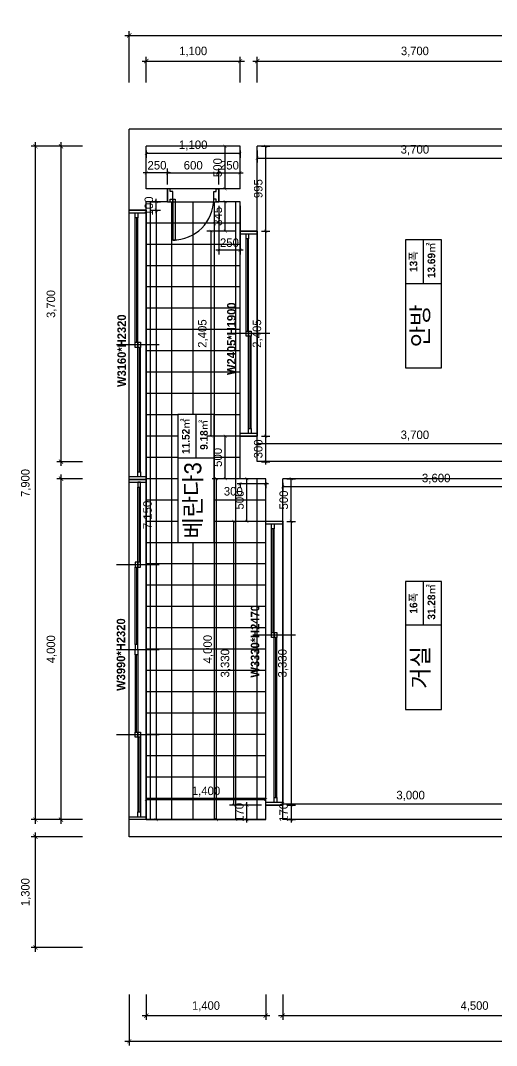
# Model space of a CAD drawing. Header units: inches. Extents: x 261411 to 598054, y 5888 to 34411.
# Drawn here: x 285341 to 290924, y 22385 to 34411 of the extents above; entities that cross this region are included whole.
import ezdxf
from ezdxf.enums import TextEntityAlignment as Align

# ---------------------------------------------------------------- set-up
doc = ezdxf.new("R2010")
doc.units = ezdxf.units.IN
doc.header["$LTSCALE"] = 50
doc.header["$MEASUREMENT"] = 0
for name, color, linetype in [('02-WAL', 2, 'Continuous'), ('03-TEXT', 3, 'Continuous'), ('04-WIN TEXT', 4, 'Continuous'), ('07-DIM', 5, 'Continuous'), ('07-DIM WAL', 5, 'Continuous'), ('08-HAT', 8, 'Continuous'), ('253', 253, 'Continuous'), ('도면층2', 2, 'Continuous'), ('도면층4', 4, 'Continuous'), ('도면층5', 5, 'Continuous')]:
    doc.layers.add(name, color=color, linetype=linetype)
doc.styles.add('HY 울릉도 L', font='')
doc.styles.add('넥슨고딕', font='NEXONLv1GothicBold.ttf')
doc.styles.add('마감재', font='stylu.ttf')
doc.styles.add('코레일둥고', font='Korail_Round_Gothic_Medium.ttf')
doc.styles.get('HY 울릉도 L').set_extended_font_data('HY울릉도L')
doc.dimstyles.new('50', dxfattribs={"dimscale": 50, "dimtxt": 2, "dimasz": 1, "dimexe": 1, "dimexo": 1, "dimgap": 1, "dimtad": 1, "dimdec": 0, "dimrnd": 0.05, "dimdsep": 46, "dimlunit": 6, "dimtxsty": 'HY 울릉도 L', "dimblk": 'ARCHTICK', "dimcen": 2.5, "dimdle": 1, "dimclrd": 133, "dimclre": 133, "dimclrt": 30, "dimadec": 0, "dimazin": 0, "dimtfac": 1, "dimtdec": 0, "dimtix": 1, "dimtmove": 2, "dimatfit": 3, "dimldrblk": 'ARCHTICK', "dimfxl": 1, "dimlwd": -1, "dimlwe": -1, "dimarcsym": 0})
doc.dimstyles.new('벽치수 Copy of DIM-50', dxfattribs={"dimscale": 50, "dimtxt": 2, "dimasz": 0.7, "dimexe": 1, "dimexo": 1, "dimgap": 0.7, "dimtad": 1, "dimdec": 0, "dimzin": 1, "dimdsep": 46, "dimlunit": 6, "dimtxsty": '마감재', "dimblk": 'ARCHTICK', "dimcen": -0.09, "dimclrd": 256, "dimclre": 256, "dimclrt": 3, "dimadec": 0, "dimazin": 0, "dimtfac": 1, "dimtdec": 0, "dimtix": 1, "dimtmove": 2, "dimatfit": 0, "dimldrblk": 'ARCHTICK', "dimfxl": 1, "dimtolj": 1, "dimtzin": 0, "dimarcsym": 0})

# ---------------------------------------------------------------- blocks, each defined once
blk = doc.blocks.new('_ArchTick')
at = {"color": 0, "linetype": 'ByBlock', "const_width": 0.15}
blk.add_lwpolyline([(-0.5, -0.5), (0.5, 0.5)], dxfattribs=at)
blk = doc.blocks.new('*D54')
at = {"layer": '07-DIM', "color": 133}
for p, q in [((288417, 22985), (288417, 22685)), ((292917, 22985), (292917, 22685)), ((292967, 22735), (288367, 22735))]:
    blk.add_line(p, q, dxfattribs=at)
at = {"layer": 'Defpoints', "color": 0}
for p in [(288417, 23035), (292917, 23035), (288417, 22735)]:
    blk.add_point(p, dxfattribs=at)
at = {"layer": '07-DIM', "color": 133, "xscale": 50, "yscale": 50, "zscale": 50, "rotation": 180}
blk.add_blockref('_ArchTick', (288417, 22735), dxfattribs=at)
at = {"layer": '07-DIM', "color": 133, "xscale": 50, "yscale": 50, "zscale": 50}
blk.add_blockref('_ArchTick', (292917, 22735), dxfattribs=at)
at = {"layer": '07-DIM', "color": 30, "insert": (290667, 22845), "char_height": 100, "attachment_point": 5, "style": 'HY 울릉도 L'}
blk.add_mtext('4,500', dxfattribs=at)
blk = doc.blocks.new('*D55')
at = {"layer": '07-DIM', "color": 133}
for p, q in [((286817, 22985), (286817, 22685)), ((288217, 22985), (288217, 22685)), ((288267, 22735), (286767, 22735))]:
    blk.add_line(p, q, dxfattribs=at)
at = {"layer": 'Defpoints', "color": 0}
for p in [(286817, 23035), (288217, 23035), (286817, 22735)]:
    blk.add_point(p, dxfattribs=at)
at = {"layer": '07-DIM', "color": 133, "xscale": 50, "yscale": 50, "zscale": 50, "rotation": 180}
blk.add_blockref('_ArchTick', (286817, 22735), dxfattribs=at)
at = {"layer": '07-DIM', "color": 133, "xscale": 50, "yscale": 50, "zscale": 50}
blk.add_blockref('_ArchTick', (288217, 22735), dxfattribs=at)
at = {"layer": '07-DIM', "color": 30, "insert": (287517, 22845), "char_height": 100, "attachment_point": 5, "style": 'HY 울릉도 L'}
blk.add_mtext('1,400', dxfattribs=at)
blk = doc.blocks.new('*D56')
at = {"layer": '07-DIM', "color": 133}
for p, q in [((286067, 24835), (285467, 24835)), ((285517, 23485), (285517, 24885)), ((286067, 23535), (285467, 23535))]:
    blk.add_line(p, q, dxfattribs=at)
at = {"layer": 'Defpoints', "color": 0}
for p in [(285517, 24835), (286117, 24835), (286117, 23535)]:
    blk.add_point(p, dxfattribs=at)
at = {"layer": '07-DIM', "color": 133, "xscale": 50, "yscale": 50, "zscale": 50}
for p, rotation in [((285517, 24835), 90), ((285517, 23535), 270)]:
    blk.add_blockref('_ArchTick', p, dxfattribs=dict(at, rotation=rotation))
at = {"layer": '07-DIM', "color": 30, "insert": (285407, 24185), "char_height": 100, "attachment_point": 5, "rotation": 90, "style": 'HY 울릉도 L'}
blk.add_mtext('1,300', dxfattribs=at)
blk = doc.blocks.new('*D57')
at = {"layer": '07-DIM', "color": 133}
for p, q in [((286067, 29035), (285767, 29035)), ((285817, 24985), (285817, 29085)), ((286067, 25035), (285767, 25035))]:
    blk.add_line(p, q, dxfattribs=at)
at = {"layer": 'Defpoints', "color": 0}
for p in [(285817, 29035), (286117, 29035), (286117, 25035)]:
    blk.add_point(p, dxfattribs=at)
at = {"layer": '07-DIM', "color": 133, "xscale": 50, "yscale": 50, "zscale": 50}
for p, rotation in [((285817, 29035), 90), ((285817, 25035), 270)]:
    blk.add_blockref('_ArchTick', p, dxfattribs=dict(at, rotation=rotation))
at = {"layer": '07-DIM', "color": 30, "insert": (285707, 27035), "char_height": 100, "attachment_point": 5, "rotation": 90, "style": 'HY 울릉도 L'}
blk.add_mtext('4,000', dxfattribs=at)
blk = doc.blocks.new('*D58')
at = {"layer": '07-DIM', "color": 133}
for p, q in [((285817, 29185), (285817, 32985)), ((286067, 32935), (285767, 32935)), ((286067, 29235), (285767, 29235))]:
    blk.add_line(p, q, dxfattribs=at)
at = {"layer": 'Defpoints', "color": 0}
for p in [(285817, 32935), (286117, 32935), (286117, 29235)]:
    blk.add_point(p, dxfattribs=at)
at = {"layer": '07-DIM', "color": 133, "xscale": 50, "yscale": 50, "zscale": 50}
for p, rotation in [((285817, 32935), 90), ((285817, 29235), 270)]:
    blk.add_blockref('_ArchTick', p, dxfattribs=dict(at, rotation=rotation))
at = {"layer": '07-DIM', "color": 30, "insert": (285707, 31085), "char_height": 100, "attachment_point": 5, "rotation": 90, "style": 'HY 울릉도 L'}
blk.add_mtext('3,700', dxfattribs=at)
blk = doc.blocks.new('*D59')
at = {"layer": '07-DIM', "color": 133}
for p, q in [((286767, 33935), (287967, 33935)), ((286817, 33685), (286817, 33985)), ((287917, 33685), (287917, 33985))]:
    blk.add_line(p, q, dxfattribs=at)
at = {"layer": 'Defpoints', "color": 0}
for p in [(287917, 33935), (286817, 33635), (287917, 33635)]:
    blk.add_point(p, dxfattribs=at)
at = {"layer": '07-DIM', "color": 133, "xscale": 50, "yscale": 50, "zscale": 50, "rotation": 180}
blk.add_blockref('_ArchTick', (286817, 33935), dxfattribs=at)
at = {"layer": '07-DIM', "color": 133, "xscale": 50, "yscale": 50, "zscale": 50}
blk.add_blockref('_ArchTick', (287917, 33935), dxfattribs=at)
at = {"layer": '07-DIM', "color": 30, "insert": (287367, 34045), "char_height": 100, "attachment_point": 5, "style": 'HY 울릉도 L'}
blk.add_mtext('1,100', dxfattribs=at)
blk = doc.blocks.new('*D60')
at = {"layer": '07-DIM', "color": 133}
for p, q in [((288067, 33935), (291867, 33935)), ((288117, 33685), (288117, 33985)), ((291817, 33685), (291817, 33985))]:
    blk.add_line(p, q, dxfattribs=at)
at = {"layer": 'Defpoints', "color": 0}
for p in [(291817, 33935), (288117, 33635), (291817, 33635)]:
    blk.add_point(p, dxfattribs=at)
at = {"layer": '07-DIM', "color": 133, "xscale": 50, "yscale": 50, "zscale": 50, "rotation": 180}
blk.add_blockref('_ArchTick', (288117, 33935), dxfattribs=at)
at = {"layer": '07-DIM', "color": 133, "xscale": 50, "yscale": 50, "zscale": 50}
blk.add_blockref('_ArchTick', (291817, 33935), dxfattribs=at)
at = {"layer": '07-DIM', "color": 30, "insert": (289967, 34045), "char_height": 100, "attachment_point": 5, "style": 'HY 울릉도 L'}
blk.add_mtext('3,700', dxfattribs=at)
blk = doc.blocks.new('*D65')
at = {"layer": '07-DIM', "color": 133}
for p, q in [((285517, 24985), (285517, 32985)), ((286067, 32935), (285467, 32935)), ((286067, 25035), (285467, 25035))]:
    blk.add_line(p, q, dxfattribs=at)
at = {"layer": 'Defpoints', "color": 0}
for p in [(285517, 32935), (286117, 32935), (286117, 25035)]:
    blk.add_point(p, dxfattribs=at)
at = {"layer": '07-DIM', "color": 133, "xscale": 50, "yscale": 50, "zscale": 50}
for p, rotation in [((285517, 32935), 90), ((285517, 25035), 270)]:
    blk.add_blockref('_ArchTick', p, dxfattribs=dict(at, rotation=rotation))
at = {"layer": '07-DIM', "color": 30, "insert": (285407, 28985), "char_height": 100, "attachment_point": 5, "rotation": 90, "style": 'HY 울릉도 L'}
blk.add_mtext('7,900', dxfattribs=at)
blk = doc.blocks.new('*D66')
at = {"layer": '07-DIM', "color": 133}
for p, q in [((286617, 33685), (286617, 34285)), ((297917, 33685), (297917, 34285)), ((286567, 34235), (297967, 34235))]:
    blk.add_line(p, q, dxfattribs=at)
at = {"layer": 'Defpoints', "color": 0}
for p in [(297917, 34235), (286617, 33635), (297917, 33635)]:
    blk.add_point(p, dxfattribs=at)
at = {"layer": '07-DIM', "color": 133, "xscale": 50, "yscale": 50, "zscale": 50, "rotation": 180}
blk.add_blockref('_ArchTick', (286617, 34235), dxfattribs=at)
at = {"layer": '07-DIM', "color": 133, "xscale": 50, "yscale": 50, "zscale": 50}
blk.add_blockref('_ArchTick', (297917, 34235), dxfattribs=at)
at = {"layer": '07-DIM', "color": 30, "insert": (292267, 34345), "char_height": 100, "attachment_point": 5, "style": 'HY 울릉도 L'}
blk.add_mtext('11,300', dxfattribs=at)
blk = doc.blocks.new('*D67')
at = {"layer": '07-DIM', "color": 133}
for p, q in [((286617, 22985), (286617, 22385)), ((286567, 22435), (298367, 22435)), ((298317, 22485), (298317, 22485))]:
    blk.add_line(p, q, dxfattribs=at)
at = {"layer": 'Defpoints', "color": 0}
for p in [(286617, 23035), (298317, 22435), (298317, 22435)]:
    blk.add_point(p, dxfattribs=at)
at = {"layer": '07-DIM', "color": 133, "xscale": 50, "yscale": 50, "zscale": 50, "rotation": 180}
blk.add_blockref('_ArchTick', (286617, 22435), dxfattribs=at)
at = {"layer": '07-DIM', "color": 133, "xscale": 50, "yscale": 50, "zscale": 50}
blk.add_blockref('_ArchTick', (298317, 22435), dxfattribs=at)
at = {"layer": '07-DIM', "color": 30, "insert": (292467, 22545), "char_height": 100, "attachment_point": 5, "style": 'HY 울릉도 L'}
blk.add_mtext('11,700', dxfattribs=at)
blk = doc.blocks.new('*D104')
at = {"layer": '07-DIM WAL', "lineweight": -2}
for p, q in [((288417, 28985), (288417, 28890)), ((292017, 28985), (292017, 28890)), ((292017, 28940), (288417, 28940))]:
    blk.add_line(p, q, dxfattribs=at)
at = {"layer": 'Defpoints', "color": 0}
for p in [(288417, 29035), (292017, 29035), (288417, 28940)]:
    blk.add_point(p, dxfattribs=at)
at = {"layer": '07-DIM WAL', "lineweight": -2, "xscale": 35, "yscale": 35, "zscale": 35, "rotation": 180}
blk.add_blockref('_ArchTick', (288417, 28940), dxfattribs=at)
at = {"layer": '07-DIM WAL', "lineweight": -2, "xscale": 35, "yscale": 35, "zscale": 35}
blk.add_blockref('_ArchTick', (292017, 28940), dxfattribs=at)
at = {"layer": '07-DIM WAL', "color": 3, "insert": (290217, 29034), "char_height": 100, "attachment_point": 5, "style": '마감재'}
blk.add_mtext('\\A1;3,600', dxfattribs=at)
blk = doc.blocks.new('*D105')
at = {"layer": '07-DIM WAL', "lineweight": -2}
for p, q in [((288467, 29035), (288566, 29035)), ((288516, 28535), (288516, 29035)), ((288467, 28535), (288566, 28535))]:
    blk.add_line(p, q, dxfattribs=at)
at = {"layer": 'Defpoints', "color": 0}
for p in [(288417, 29035), (288516, 29035), (288417, 28535)]:
    blk.add_point(p, dxfattribs=at)
at = {"layer": '07-DIM WAL', "lineweight": -2, "xscale": 35, "yscale": 35, "zscale": 35}
for p, rotation in [((288516, 29035), 90), ((288516, 28535), 270)]:
    blk.add_blockref('_ArchTick', p, dxfattribs=dict(at, rotation=rotation))
at = {"layer": '07-DIM WAL', "color": 3, "insert": (288429, 28785), "char_height": 100, "attachment_point": 5, "rotation": 90, "style": '마감재'}
blk.add_mtext('\\A1;500', dxfattribs=at)
blk = doc.blocks.new('*D106')
at = {"layer": '07-DIM WAL', "lineweight": -2}
for p, q in [((288467, 28535), (288566, 28535)), ((288516, 28535), (288516, 25205)), ((288467, 25205), (288566, 25205))]:
    blk.add_line(p, q, dxfattribs=at)
at = {"layer": 'Defpoints', "color": 0}
for p in [(288417, 28535), (288417, 25205), (288516, 25205)]:
    blk.add_point(p, dxfattribs=at)
at = {"layer": '07-DIM WAL', "lineweight": -2, "xscale": 35, "yscale": 35, "zscale": 35}
for p, rotation in [((288516, 28535), 90), ((288516, 25205), 270)]:
    blk.add_blockref('_ArchTick', p, dxfattribs=dict(at, rotation=rotation))
at = {"layer": '07-DIM WAL', "color": 3, "insert": (288422, 26870), "char_height": 100, "attachment_point": 5, "rotation": 90, "style": '마감재'}
blk.add_mtext('\\A1;3,330', dxfattribs=at)
blk = doc.blocks.new('*D107')
at = {"layer": '07-DIM WAL', "lineweight": -2}
for p, q in [((288467, 25205), (288566, 25205)), ((288516, 25240), (288516, 25000)), ((288467, 25035), (288566, 25035))]:
    blk.add_line(p, q, dxfattribs=at)
at = {"layer": 'Defpoints', "color": 0}
for p in [(288417, 25205), (288417, 25035), (288516, 25035)]:
    blk.add_point(p, dxfattribs=at)
at = {"layer": '07-DIM WAL', "lineweight": -2, "xscale": 35, "yscale": 35, "zscale": 35}
for p, rotation in [((288516, 25205), 270), ((288516, 25035), 90)]:
    blk.add_blockref('_ArchTick', p, dxfattribs=dict(at, rotation=rotation))
at = {"layer": '07-DIM WAL', "color": 3, "insert": (288427, 25120), "char_height": 100, "attachment_point": 5, "rotation": 90, "style": '마감재'}
blk.add_mtext('\\A1;170', dxfattribs=at)
blk = doc.blocks.new('*D48')
at = {"layer": '07-DIM WAL', "lineweight": -2}
for p, q in [((288417, 25085), (288417, 25270)), ((291417, 25085), (291417, 25270)), ((288417, 25220), (291417, 25220))]:
    blk.add_line(p, q, dxfattribs=at)
at = {"layer": 'Defpoints', "color": 0}
for p in [(291417, 25220), (288417, 25035), (291417, 25035)]:
    blk.add_point(p, dxfattribs=at)
at = {"layer": '07-DIM WAL', "lineweight": -2, "xscale": 35, "yscale": 35, "zscale": 35, "rotation": 180}
blk.add_blockref('_ArchTick', (288417, 25220), dxfattribs=at)
at = {"layer": '07-DIM WAL', "lineweight": -2, "xscale": 35, "yscale": 35, "zscale": 35}
blk.add_blockref('_ArchTick', (291417, 25220), dxfattribs=at)
at = {"layer": '07-DIM WAL', "color": 3, "insert": (289917, 25314), "char_height": 100, "attachment_point": 5, "style": '마감재'}
blk.add_mtext('\\A1;3,000', dxfattribs=at)
blk = doc.blocks.new('*D108')
at = {"layer": '07-DIM WAL', "lineweight": -2}
for p, q in [((288167, 25205), (287947, 25205)), ((287997, 25000), (287997, 25240)), ((288167, 25035), (287947, 25035))]:
    blk.add_line(p, q, dxfattribs=at)
at = {"layer": 'Defpoints', "color": 0}
for p in [(287997, 25205), (288217, 25205), (288217, 25035)]:
    blk.add_point(p, dxfattribs=at)
at = {"layer": '07-DIM WAL', "lineweight": -2, "xscale": 35, "yscale": 35, "zscale": 35}
for p, rotation in [((287997, 25205), 270), ((287997, 25035), 90)]:
    blk.add_blockref('_ArchTick', p, dxfattribs=dict(at, rotation=rotation))
at = {"layer": '07-DIM WAL', "color": 3, "insert": (287908, 25120), "char_height": 100, "attachment_point": 5, "rotation": 90, "style": '마감재'}
blk.add_mtext('\\A1;170', dxfattribs=at)
blk = doc.blocks.new('*D118')
at = {"layer": '07-DIM WAL', "lineweight": -2}
for p, q in [((288167, 28535), (287793, 28535)), ((287843, 25205), (287843, 28535)), ((288167, 25205), (287793, 25205))]:
    blk.add_line(p, q, dxfattribs=at)
at = {"layer": 'Defpoints', "color": 0}
for p in [(287843, 28535), (288217, 28535), (288217, 25205)]:
    blk.add_point(p, dxfattribs=at)
at = {"layer": '07-DIM WAL', "lineweight": -2, "xscale": 35, "yscale": 35, "zscale": 35}
for p, rotation in [((287843, 28535), 90), ((287843, 25205), 270)]:
    blk.add_blockref('_ArchTick', p, dxfattribs=dict(at, rotation=rotation))
at = {"layer": '07-DIM WAL', "color": 3, "insert": (287749, 26870), "char_height": 100, "attachment_point": 5, "rotation": 90, "style": '마감재'}
blk.add_mtext('\\A1;3,330', dxfattribs=at)
blk = doc.blocks.new('*D119')
at = {"layer": '07-DIM WAL', "lineweight": -2}
for p, q in [((288167, 29035), (287947, 29035)), ((287997, 28535), (287997, 29035)), ((288167, 28535), (287947, 28535))]:
    blk.add_line(p, q, dxfattribs=at)
at = {"layer": 'Defpoints', "color": 0}
for p in [(287997, 29035), (288217, 29035), (288217, 28535)]:
    blk.add_point(p, dxfattribs=at)
at = {"layer": '07-DIM WAL', "lineweight": -2, "xscale": 35, "yscale": 35, "zscale": 35}
for p, rotation in [((287997, 29035), 90), ((287997, 28535), 270)]:
    blk.add_blockref('_ArchTick', p, dxfattribs=dict(at, rotation=rotation))
at = {"layer": '07-DIM WAL', "color": 3, "insert": (287910, 28785), "char_height": 100, "attachment_point": 5, "rotation": 90, "style": '마감재'}
blk.add_mtext('\\A1;500', dxfattribs=at)
blk = doc.blocks.new('*D120')
at = {"layer": '07-DIM WAL', "lineweight": -2}
for p, q in [((287917, 28985), (287917, 28925)), ((288217, 28985), (288217, 28925)), ((288252, 28975), (287882, 28975))]:
    blk.add_line(p, q, dxfattribs=at)
at = {"layer": 'Defpoints', "color": 0}
for p in [(287917, 29035), (288217, 29035), (287917, 28975)]:
    blk.add_point(p, dxfattribs=at)
at = {"layer": '07-DIM WAL', "lineweight": -2, "xscale": 35, "yscale": 35, "zscale": 35}
blk.add_blockref('_ArchTick', (287917, 28975), dxfattribs=at)
at = {"layer": '07-DIM WAL', "lineweight": -2, "xscale": 35, "yscale": 35, "zscale": 35, "rotation": 180}
blk.add_blockref('_ArchTick', (288217, 28975), dxfattribs=at)
at = {"layer": '07-DIM WAL', "color": 3, "insert": (287837, 28887), "char_height": 100, "attachment_point": 5, "style": '마감재'}
blk.add_mtext('\\A1;300', dxfattribs=at)
blk = doc.blocks.new('*D121')
at = {"layer": '07-DIM WAL', "lineweight": -2}
for p, q in [((287867, 29535), (287693, 29535)), ((287743, 29035), (287743, 29535)), ((287867, 29035), (287693, 29035))]:
    blk.add_line(p, q, dxfattribs=at)
at = {"layer": 'Defpoints', "color": 0}
for p in [(287743, 29535), (287917, 29535), (287917, 29035)]:
    blk.add_point(p, dxfattribs=at)
at = {"layer": '07-DIM WAL', "lineweight": -2, "xscale": 35, "yscale": 35, "zscale": 35}
for p, rotation in [((287743, 29535), 90), ((287743, 29035), 270)]:
    blk.add_blockref('_ArchTick', p, dxfattribs=dict(at, rotation=rotation))
at = {"layer": '07-DIM WAL', "color": 3, "insert": (287655, 29285), "char_height": 100, "attachment_point": 5, "rotation": 90, "style": '마감재'}
blk.add_mtext('\\A1;500', dxfattribs=at)
blk = doc.blocks.new('*D122')
at = {"layer": '07-DIM WAL', "lineweight": -2}
for p, q in [((287867, 31940), (287527, 31940)), ((287577, 29535), (287577, 31940)), ((287867, 29535), (287527, 29535))]:
    blk.add_line(p, q, dxfattribs=at)
at = {"layer": 'Defpoints', "color": 0}
for p in [(287577, 31940), (287917, 31940), (287917, 29535)]:
    blk.add_point(p, dxfattribs=at)
at = {"layer": '07-DIM WAL', "lineweight": -2, "xscale": 35, "yscale": 35, "zscale": 35}
for p, rotation in [((287577, 31940), 90), ((287577, 29535), 270)]:
    blk.add_blockref('_ArchTick', p, dxfattribs=dict(at, rotation=rotation))
at = {"layer": '07-DIM WAL', "color": 3, "insert": (287482, 30738), "char_height": 100, "attachment_point": 5, "rotation": 90, "style": '마감재'}
blk.add_mtext('\\A1;2,405', dxfattribs=at)
blk = doc.blocks.new('*D123')
at = {"layer": '07-DIM WAL', "lineweight": -2}
for p, q in [((287867, 32285), (287693, 32285)), ((287743, 31940), (287743, 32285)), ((287867, 31940), (287693, 31940))]:
    blk.add_line(p, q, dxfattribs=at)
at = {"layer": 'Defpoints', "color": 0}
for p in [(287743, 32285), (287917, 32285), (287917, 31940)]:
    blk.add_point(p, dxfattribs=at)
at = {"layer": '07-DIM WAL', "lineweight": -2, "xscale": 35, "yscale": 35, "zscale": 35}
for p, rotation in [((287743, 32285), 90), ((287743, 31940), 270)]:
    blk.add_blockref('_ArchTick', p, dxfattribs=dict(at, rotation=rotation))
at = {"layer": '07-DIM WAL', "color": 3, "insert": (287656, 32113), "char_height": 100, "attachment_point": 5, "rotation": 90, "style": '마감재'}
blk.add_mtext('\\A1;345', dxfattribs=at)
blk = doc.blocks.new('*D124')
at = {"layer": '07-DIM WAL', "lineweight": -2}
for p, q in [((287667, 32235), (287667, 31666)), ((287917, 32235), (287917, 31666)), ((287952, 31716), (287632, 31716))]:
    blk.add_line(p, q, dxfattribs=at)
at = {"layer": 'Defpoints', "color": 0}
for p in [(287667, 32285), (287917, 32285), (287667, 31716)]:
    blk.add_point(p, dxfattribs=at)
at = {"layer": '07-DIM WAL', "lineweight": -2, "xscale": 35, "yscale": 35, "zscale": 35}
blk.add_blockref('_ArchTick', (287667, 31716), dxfattribs=at)
at = {"layer": '07-DIM WAL', "lineweight": -2, "xscale": 35, "yscale": 35, "zscale": 35, "rotation": 180}
blk.add_blockref('_ArchTick', (287917, 31716), dxfattribs=at)
at = {"layer": '07-DIM WAL', "color": 3, "insert": (287792, 31804), "char_height": 100, "attachment_point": 5, "style": '마감재'}
blk.add_mtext('\\A1;250', dxfattribs=at)
blk = doc.blocks.new('*D125')
at = {"layer": '07-DIM WAL', "lineweight": -2}
for p, q in [((287632, 32624), (287952, 32624)), ((287667, 32485), (287667, 32674)), ((287917, 32485), (287917, 32674))]:
    blk.add_line(p, q, dxfattribs=at)
at = {"layer": 'Defpoints', "color": 0}
for p in [(287917, 32624), (287667, 32435), (287917, 32435)]:
    blk.add_point(p, dxfattribs=at)
at = {"layer": '07-DIM WAL', "lineweight": -2, "xscale": 35, "yscale": 35, "zscale": 35}
blk.add_blockref('_ArchTick', (287667, 32624), dxfattribs=at)
at = {"layer": '07-DIM WAL', "lineweight": -2, "xscale": 35, "yscale": 35, "zscale": 35, "rotation": 180}
blk.add_blockref('_ArchTick', (287917, 32624), dxfattribs=at)
at = {"layer": '07-DIM WAL', "color": 3, "insert": (287792, 32712), "char_height": 100, "attachment_point": 5, "style": '마감재'}
blk.add_mtext('\\A1;250', dxfattribs=at)
blk = doc.blocks.new('*D126')
at = {"layer": '07-DIM WAL', "lineweight": -2}
for p, q in [((287867, 32935), (287690, 32935)), ((287740, 32435), (287740, 32935)), ((287867, 32435), (287690, 32435))]:
    blk.add_line(p, q, dxfattribs=at)
at = {"layer": 'Defpoints', "color": 0}
for p in [(287740, 32935), (287917, 32935), (287917, 32435)]:
    blk.add_point(p, dxfattribs=at)
at = {"layer": '07-DIM WAL', "lineweight": -2, "xscale": 35, "yscale": 35, "zscale": 35}
for p, rotation in [((287740, 32935), 90), ((287740, 32435), 270)]:
    blk.add_blockref('_ArchTick', p, dxfattribs=dict(at, rotation=rotation))
at = {"layer": '07-DIM WAL', "color": 3, "insert": (287653, 32685), "char_height": 100, "attachment_point": 5, "rotation": 90, "style": '마감재'}
blk.add_mtext('\\A1;500', dxfattribs=at)
blk = doc.blocks.new('*D127')
at = {"layer": '07-DIM WAL', "lineweight": -2}
for p, q in [((286817, 32885), (286817, 32800)), ((287917, 32850), (286817, 32850)), ((287917, 32885), (287917, 32800))]:
    blk.add_line(p, q, dxfattribs=at)
at = {"layer": 'Defpoints', "color": 0}
for p in [(286817, 32935), (286817, 32850), (287917, 32935)]:
    blk.add_point(p, dxfattribs=at)
at = {"layer": '07-DIM WAL', "lineweight": -2, "xscale": 35, "yscale": 35, "zscale": 35, "rotation": 180}
blk.add_blockref('_ArchTick', (286817, 32850), dxfattribs=at)
at = {"layer": '07-DIM WAL', "lineweight": -2, "xscale": 35, "yscale": 35, "zscale": 35}
blk.add_blockref('_ArchTick', (287917, 32850), dxfattribs=at)
at = {"layer": '07-DIM WAL', "color": 3, "insert": (287367, 32944), "char_height": 100, "attachment_point": 5, "style": '마감재'}
blk.add_mtext('\\A1;1,100', dxfattribs=at)
blk = doc.blocks.new('*D128')
at = {"layer": '07-DIM WAL', "lineweight": -2}
for p, q in [((287102, 32624), (286782, 32624)), ((286817, 32485), (286817, 32674)), ((287067, 32485), (287067, 32674))]:
    blk.add_line(p, q, dxfattribs=at)
at = {"layer": 'Defpoints', "color": 0}
for p in [(286817, 32624), (286817, 32435), (287067, 32435)]:
    blk.add_point(p, dxfattribs=at)
at = {"layer": '07-DIM WAL', "lineweight": -2, "xscale": 35, "yscale": 35, "zscale": 35}
blk.add_blockref('_ArchTick', (286817, 32624), dxfattribs=at)
at = {"layer": '07-DIM WAL', "lineweight": -2, "xscale": 35, "yscale": 35, "zscale": 35, "rotation": 180}
blk.add_blockref('_ArchTick', (287067, 32624), dxfattribs=at)
at = {"layer": '07-DIM WAL', "color": 3, "insert": (286942, 32712), "char_height": 100, "attachment_point": 5, "style": '마감재'}
blk.add_mtext('\\A1;250', dxfattribs=at)
blk = doc.blocks.new('*D129')
at = {"layer": '07-DIM WAL', "lineweight": -2}
for p, q in [((286867, 32285), (286984, 32285)), ((286934, 32150), (286934, 32320)), ((286867, 32185), (286984, 32185))]:
    blk.add_line(p, q, dxfattribs=at)
at = {"layer": 'Defpoints', "color": 0}
for p in [(286817, 32285), (286934, 32285), (286817, 32185)]:
    blk.add_point(p, dxfattribs=at)
at = {"layer": '07-DIM WAL', "lineweight": -2, "xscale": 35, "yscale": 35, "zscale": 35}
for p, rotation in [((286934, 32285), 270), ((286934, 32185), 90)]:
    blk.add_blockref('_ArchTick', p, dxfattribs=dict(at, rotation=rotation))
at = {"layer": '07-DIM WAL', "color": 3, "insert": (286847, 32235), "char_height": 100, "attachment_point": 5, "rotation": 90, "style": '마감재'}
blk.add_mtext('\\A1;100', dxfattribs=at)
blk = doc.blocks.new('*D130')
at = {"layer": '07-DIM WAL', "lineweight": -2}
for p, q in [((287067, 32485), (287067, 32674)), ((287067, 32624), (287667, 32624)), ((287667, 32485), (287667, 32674))]:
    blk.add_line(p, q, dxfattribs=at)
at = {"layer": 'Defpoints', "color": 0}
for p in [(287667, 32624), (287067, 32435), (287667, 32435)]:
    blk.add_point(p, dxfattribs=at)
at = {"layer": '07-DIM WAL', "lineweight": -2, "xscale": 35, "yscale": 35, "zscale": 35, "rotation": 180}
blk.add_blockref('_ArchTick', (287067, 32624), dxfattribs=at)
at = {"layer": '07-DIM WAL', "lineweight": -2, "xscale": 35, "yscale": 35, "zscale": 35}
blk.add_blockref('_ArchTick', (287667, 32624), dxfattribs=at)
at = {"layer": '07-DIM WAL', "color": 3, "insert": (287367, 32712), "char_height": 100, "attachment_point": 5, "style": '마감재'}
blk.add_mtext('\\A1;600', dxfattribs=at)
blk = doc.blocks.new('*D131')
at = {"layer": '07-DIM WAL', "lineweight": -2}
for p, q in [((286867, 32185), (286984, 32185)), ((286934, 32185), (286934, 25035)), ((286867, 25035), (286984, 25035))]:
    blk.add_line(p, q, dxfattribs=at)
at = {"layer": 'Defpoints', "color": 0}
for p in [(286817, 32185), (286817, 25035), (286934, 25035)]:
    blk.add_point(p, dxfattribs=at)
at = {"layer": '07-DIM WAL', "lineweight": -2, "xscale": 35, "yscale": 35, "zscale": 35}
for p, rotation in [((286934, 32185), 90), ((286934, 25035), 270)]:
    blk.add_blockref('_ArchTick', p, dxfattribs=dict(at, rotation=rotation))
at = {"layer": '07-DIM WAL', "color": 3, "insert": (286840, 28610), "char_height": 100, "attachment_point": 5, "rotation": 90, "style": '마감재'}
blk.add_mtext('\\A1;7,150', dxfattribs=at)
blk = doc.blocks.new('*D132')
at = {"layer": '07-DIM WAL', "lineweight": -2}
for p, q in [((286817, 25085), (286817, 25320)), ((286817, 25270), (288217, 25270)), ((288217, 25085), (288217, 25320))]:
    blk.add_line(p, q, dxfattribs=at)
at = {"layer": 'Defpoints', "color": 0}
for p in [(288217, 25270), (286817, 25035), (288217, 25035)]:
    blk.add_point(p, dxfattribs=at)
at = {"layer": '07-DIM WAL', "lineweight": -2, "xscale": 35, "yscale": 35, "zscale": 35, "rotation": 180}
blk.add_blockref('_ArchTick', (286817, 25270), dxfattribs=at)
at = {"layer": '07-DIM WAL', "lineweight": -2, "xscale": 35, "yscale": 35, "zscale": 35}
blk.add_blockref('_ArchTick', (288217, 25270), dxfattribs=at)
at = {"layer": '07-DIM WAL', "color": 3, "insert": (287517, 25364), "char_height": 100, "attachment_point": 5, "style": '마감재'}
blk.add_mtext('\\A1;1,400', dxfattribs=at)
blk = doc.blocks.new('*D133')
at = {"layer": '07-DIM WAL', "lineweight": -2}
for p, q in [((288167, 29535), (288267, 29535)), ((288217, 29200), (288217, 29570)), ((288167, 29235), (288267, 29235))]:
    blk.add_line(p, q, dxfattribs=at)
at = {"layer": 'Defpoints', "color": 0}
for p in [(288117, 29535), (288217, 29535), (288117, 29235)]:
    blk.add_point(p, dxfattribs=at)
at = {"layer": '07-DIM WAL', "lineweight": -2, "xscale": 35, "yscale": 35, "zscale": 35}
for p, rotation in [((288217, 29535), 270), ((288217, 29235), 90)]:
    blk.add_blockref('_ArchTick', p, dxfattribs=dict(at, rotation=rotation))
at = {"layer": '07-DIM WAL', "color": 3, "insert": (288130, 29385), "char_height": 100, "attachment_point": 5, "rotation": 90, "style": '마감재'}
blk.add_mtext('\\A1;300', dxfattribs=at)
blk = doc.blocks.new('*D134')
at = {"layer": '07-DIM WAL', "lineweight": -2}
for p, q in [((288167, 31940), (288267, 31940)), ((288217, 29535), (288217, 31940)), ((288167, 29535), (288267, 29535))]:
    blk.add_line(p, q, dxfattribs=at)
at = {"layer": 'Defpoints', "color": 0}
for p in [(288117, 31940), (288217, 31940), (288117, 29535)]:
    blk.add_point(p, dxfattribs=at)
at = {"layer": '07-DIM WAL', "lineweight": -2, "xscale": 35, "yscale": 35, "zscale": 35}
for p, rotation in [((288217, 31940), 90), ((288217, 29535), 270)]:
    blk.add_blockref('_ArchTick', p, dxfattribs=dict(at, rotation=rotation))
at = {"layer": '07-DIM WAL', "color": 3, "insert": (288123, 30738), "char_height": 100, "attachment_point": 5, "rotation": 90, "style": '마감재'}
blk.add_mtext('\\A1;2,405', dxfattribs=at)
blk = doc.blocks.new('*D135')
at = {"layer": '07-DIM WAL', "lineweight": -2}
for p, q in [((288167, 32935), (288267, 32935)), ((288217, 31940), (288217, 32935)), ((288167, 31940), (288267, 31940))]:
    blk.add_line(p, q, dxfattribs=at)
at = {"layer": 'Defpoints', "color": 0}
for p in [(288117, 32935), (288217, 32935), (288117, 31940)]:
    blk.add_point(p, dxfattribs=at)
at = {"layer": '07-DIM WAL', "lineweight": -2, "xscale": 35, "yscale": 35, "zscale": 35}
for p, rotation in [((288217, 32935), 90), ((288217, 31940), 270)]:
    blk.add_blockref('_ArchTick', p, dxfattribs=dict(at, rotation=rotation))
at = {"layer": '07-DIM WAL', "color": 3, "insert": (288130, 32438), "char_height": 100, "attachment_point": 5, "rotation": 90, "style": '마감재'}
blk.add_mtext('\\A1;995', dxfattribs=at)
blk = doc.blocks.new('*D136')
at = {"layer": '07-DIM WAL', "lineweight": -2}
for p, q in [((288117, 32885), (288117, 32746)), ((291817, 32885), (291817, 32746)), ((288117, 32796), (291817, 32796))]:
    blk.add_line(p, q, dxfattribs=at)
at = {"layer": 'Defpoints', "color": 0}
for p in [(288117, 32935), (291817, 32935), (291817, 32796)]:
    blk.add_point(p, dxfattribs=at)
at = {"layer": '07-DIM WAL', "lineweight": -2, "xscale": 35, "yscale": 35, "zscale": 35, "rotation": 180}
blk.add_blockref('_ArchTick', (288117, 32796), dxfattribs=at)
at = {"layer": '07-DIM WAL', "lineweight": -2, "xscale": 35, "yscale": 35, "zscale": 35}
blk.add_blockref('_ArchTick', (291817, 32796), dxfattribs=at)
at = {"layer": '07-DIM WAL', "color": 3, "insert": (289967, 32890), "char_height": 100, "attachment_point": 5, "style": '마감재'}
blk.add_mtext('\\A1;3,700', dxfattribs=at)
blk = doc.blocks.new('*D69')
at = {"layer": '07-DIM WAL', "lineweight": -2}
for p, q in [((288117, 29285), (288117, 29496)), ((291817, 29285), (291817, 29496)), ((291817, 29446), (288117, 29446))]:
    blk.add_line(p, q, dxfattribs=at)
at = {"layer": 'Defpoints', "color": 0}
for p in [(288117, 29446), (288117, 29235), (291817, 29235)]:
    blk.add_point(p, dxfattribs=at)
at = {"layer": '07-DIM WAL', "lineweight": -2, "xscale": 35, "yscale": 35, "zscale": 35, "rotation": 180}
blk.add_blockref('_ArchTick', (288117, 29446), dxfattribs=at)
at = {"layer": '07-DIM WAL', "lineweight": -2, "xscale": 35, "yscale": 35, "zscale": 35}
blk.add_blockref('_ArchTick', (291817, 29446), dxfattribs=at)
at = {"layer": '07-DIM WAL', "color": 3, "insert": (289967, 29541), "char_height": 100, "attachment_point": 5, "style": '마감재'}
blk.add_mtext('\\A1;3,700', dxfattribs=at)
blk = doc.blocks.new('*D160')
at = {"layer": '07-DIM WAL', "lineweight": -2}
for p, q in [((288167, 29035), (287590, 29035)), ((287640, 25035), (287640, 29035)), ((288167, 25035), (287590, 25035))]:
    blk.add_line(p, q, dxfattribs=at)
at = {"layer": 'Defpoints', "color": 0}
for p in [(287640, 29035), (288217, 29035), (288217, 25035)]:
    blk.add_point(p, dxfattribs=at)
at = {"layer": '07-DIM WAL', "lineweight": -2, "xscale": 35, "yscale": 35, "zscale": 35}
for p, rotation in [((287640, 29035), 90), ((287640, 25035), 270)]:
    blk.add_blockref('_ArchTick', p, dxfattribs=dict(at, rotation=rotation))
at = {"layer": '07-DIM WAL', "color": 3, "insert": (287545, 27035), "char_height": 100, "attachment_point": 5, "rotation": 90, "style": '마감재'}
blk.add_mtext('\\A1;4,000', dxfattribs=at)

msp = doc.modelspace()

# ---------------------------------------------------------------- hatches: boundary and pattern name
at = {"layer": '08-HAT'}
h = msp.add_hatch(dxfattribs=at)
h.set_pattern_fill('NET', color=256, scale=2000, angle=90)
h.set_pattern_definition([(90, (324365.73, -21461.7), (-250, 2e-14), []), (180, (324365.73, -21461.7), (-3e-14, -250), [])])
h.paths.add_polyline_path([(287606.3, 32285.4), (287667.1, 32285.4), (287917.1, 32285.4), (287917.1, 29035.4), (288217.1, 29035.4), (288217.1, 25035.4), (286817.1, 25035.4), (286817.1, 32285.4), (287067.1, 32285.4), (287097.1, 32285.4), (287157.1, 32285.4), (287157.1, 31836.7, -0.0141058), (287130.2, 31835.9), (287127.1, 31835.4), (287157.1, 31835.4), (287157.1, 31836.7, 0.3812046)])
h.paths.add_polyline_path([(287187.8, 29788.6), (287187.8, 28288.6), (287612.3, 28288.6), (287612.3, 29788.6)], flags=16)
h.paths.add_polyline_path([(287606.3, 32285.4, -0.3812046), (287157.1, 31836.7), (287157.1, 32285.4)], flags=17)
h.paths.add_polyline_path([(287202.1, 28243.6), (287202.1, 29316.9), (287555.4, 29316.9), (287555.4, 28243.6)], flags=24)
h.paths.add_polyline_path([(287208.2, 29301.9), (287208.2, 29766.7), (287359.2, 29766.7), (287359.2, 29301.9)], flags=8)
h.paths.add_polyline_path([(287420.9, 29317), (287420.9, 29782.4), (287569.4, 29782.4), (287569.4, 29317)], flags=8)

# ---------------------------------------------------------------- linework, layer by layer
at = {"layer": '02-WAL'}
for p, q in [((297917.1, 33135.4), (286617.1, 33135.4)), ((286617.1, 24835.4), (286617.1, 33135.4)), ((287917.1, 32935.4), (286817.1, 32935.4)), ((286817.1, 32435.4), (286817.1, 32935.4)), ((287917.1, 32435.4), (287917.1, 32935.4)), ((291817.1, 32935.4), (288117.1, 32935.4)), ((288117.1, 29235.4), (288117.1, 32935.4)), ((287067.1, 32435.4), (286817.1, 32435.4)), ((287067.1, 32435.4), (287067.1, 32285.4)), ((287917.1, 32435.4), (287667.1, 32435.4)), ((287667.1, 32435.4), (287667.1, 32285.4)), ((287067.1, 32285.4), (286817.1, 32285.4)), ((286817.1, 25035.4), (286817.1, 32285.4)), ((287917.1, 32285.4), (287667.1, 32285.4)), ((287917.1, 29035.4), (287917.1, 32285.4)), ((286817.1, 32185.4), (286617.1, 32185.4)), ((288117.1, 31940.4), (287917.1, 31940.4)), ((288117.1, 29535.4), (287917.1, 29535.4)), ((292017.1, 29235.4), (288117.1, 29235.4)), ((288217.1, 29035.4), (287917.1, 29035.4)), ((288217.1, 25035.4), (288217.1, 29035.4)), ((292017.1, 29035.4), (288417.1, 29035.4)), ((288417.1, 25035.4), (288417.1, 29035.4)), ((288217.1, 28535.4), (288417.1, 28535.4)), ((288217.1, 25205.4), (288417.1, 25205.4)), ((288217.1, 25035.4), (286617.1, 25035.4)), ((291617.1, 25035.4), (288417.1, 25035.4)), ((291617.1, 24835.4), (286617.1, 24835.4))]:
    msp.add_line(p, q, dxfattribs=at)
at = {"layer": '04-WIN TEXT'}
msp.add_line((287127.1, 32315.4), (287127.1, 31835.4), dxfattribs=at)
at = {"layer": '253'}
for p, q in [((290067.9, 31326.9), (290067.9, 31836.6)), ((289855.7, 31326.9), (290280.2, 31326.9)), ((287400, 29278.9), (287400, 29788.6)), ((287187.8, 29278.9), (287612.3, 29278.9)), ((290067.9, 27319.6), (290067.9, 27829.2)), ((289855.7, 27319.6), (290280.2, 27319.6))]:
    msp.add_line(p, q, dxfattribs=at)
for points in [[(290280.2, 30336.6), (290280.2, 31836.6), (289855.7, 31836.6), (289855.7, 30336.6)], [(287612.3, 28288.6), (287612.3, 29788.6), (287187.8, 29788.6), (287187.8, 28288.6)], [(290280.2, 26329.2), (290280.2, 27829.2), (289855.7, 27829.2), (289855.7, 26329.2)]]:
    msp.add_lwpolyline(points, close=True, dxfattribs=at)
at = {"layer": '도면층2'}
for p, q in [((287067.1, 32285.4), (287067.1, 32435.4)), ((287667.1, 32285.4), (287667.1, 32435.4)), ((286617.1, 32185.4), (286817.1, 32185.4)), ((287917.1, 31939.6), (288117.1, 31939.6)), ((287917.1, 29535.4), (288117.1, 29535.4)), ((286617.1, 29025.4), (286817.1, 29025.4)), ((286817.1, 29025.4), (286617.1, 29025.4)), ((288217.1, 28535.4), (288417.1, 28535.4)), ((288217.1, 25205.4), (288417.1, 25205.4)), ((286817.1, 25035.4), (286617.1, 25035.4))]:
    msp.add_line(p, q, dxfattribs=at)
at = {"layer": '도면층4'}
for p, q in [((287667.1, 32435.4), (287067.1, 32435.4)), ((287067.1, 32435.4), (287067.1, 32285.4)), ((287067.1, 32285.4), (287067.1, 32435.4)), ((287667.1, 32285.4), (287667.1, 32435.4)), ((287067.1, 32285.4), (287667.1, 32285.4)), ((287127.1, 32315.4), (287157.1, 32315.4)), ((287127.1, 31836), (287127.1, 32315.4)), ((287157.1, 32315.4), (287157.1, 31836)), ((286617.1, 29025.4), (286617.1, 32185.4)), ((286617.1, 32185.4), (286817.1, 32185.4)), ((286617.1, 32155.4), (286817.1, 32155.4)), ((286817.1, 32185.4), (286817.1, 29025.4)), ((286702.1, 32095.4), (286702.1, 30635.4)), ((287917.1, 29535.4), (287917.1, 31939.6)), ((287917.1, 31939.6), (288117.1, 31939.6)), ((287917.1, 31909.6), (288117.1, 31909.6)), ((288117.1, 31939.6), (288117.1, 29535.4)), ((287127.1, 31835.4), (287157.1, 31835.4)), ((288002.1, 31849.6), (288002.1, 30767.5)), ((288267.1, 30737.5), (287767.1, 30737.5)), ((288032.1, 30707.5), (288032.1, 29625.4)), ((286967.1, 30605.4), (286467.1, 30605.4)), ((286732.1, 30575.4), (286732.1, 29115.4)), ((288117.1, 29565.4), (287917.1, 29565.4)), ((288117.1, 29535.4), (287917.1, 29535.4)), ((286817.1, 29055.4), (286617.1, 29055.4)), ((286817.1, 29025.4), (286617.1, 29025.4)), ((286617.1, 25035.4), (286617.1, 29025.4)), ((286617.1, 29025.4), (286817.1, 29025.4)), ((286617.1, 28995.4), (286817.1, 28995.4)), ((286817.1, 29025.4), (286817.1, 25035.4)), ((286732.1, 28935.4), (286732.1, 28057.9)), ((288217.1, 25205.4), (288217.1, 28535.4)), ((288217.1, 28535.4), (288417.1, 28535.4)), ((288217.1, 28505.4), (288417.1, 28505.4)), ((288417.1, 28535.4), (288417.1, 25205.4)), ((288302.1, 28445.4), (288302.1, 27230.4)), ((286467.1, 28027.9), (286967.1, 28027.9)), ((286702.1, 27997.9), (286702.1, 27090.4)), ((288567.1, 27200.4), (288067.1, 27200.4)), ((288332.1, 27170.4), (288332.1, 25295.4)), ((286467.1, 27030.4), (286967.1, 27030.4)), ((286702.1, 26062.9), (286702.1, 26970.4)), ((286467.1, 26032.9), (286967.1, 26032.9)), ((286732.1, 25125.4), (286732.1, 26002.9)), ((288417.1, 25235.4), (288217.1, 25235.4)), ((288417.1, 25205.4), (288217.1, 25205.4)), ((286817.1, 25065.4), (286617.1, 25065.4)), ((286817.1, 25035.4), (286617.1, 25035.4))]:
    msp.add_line(p, q, dxfattribs=at)
for points in [[(287067.1, 32285.4), (287097.1, 32285.4), (287097.1, 32315.4), (287127.1, 32315.4), (287127.1, 32405.4), (287097.1, 32405.4), (287097.1, 32435.4), (287067.1, 32435.4), (287067.1, 32285.4)], [(287667.1, 32285.4), (287637.1, 32285.4), (287637.1, 32315.4), (287607.1, 32315.4), (287607.1, 32405.4), (287637.1, 32405.4), (287637.1, 32435.4), (287667.1, 32435.4), (287667.1, 32285.4)]]:
    msp.add_lwpolyline(points, dxfattribs=at)
for points in [[(286687.1, 32155.4), (286717.1, 32155.4), (286717.1, 32095.4), (286687.1, 32095.4)], [(287987.1, 31909.6), (288017.1, 31909.6), (288017.1, 31849.6), (287987.1, 31849.6)], [(287987.1, 30767.5), (288017.1, 30767.5), (288017.1, 30707.5), (287987.1, 30707.5)], [(288017.1, 30767.5), (288047.1, 30767.5), (288047.1, 30707.5), (288017.1, 30707.5)], [(286687.1, 30635.4), (286717.1, 30635.4), (286717.1, 30575.4), (286687.1, 30575.4)], [(286717.1, 30635.4), (286747.1, 30635.4), (286747.1, 30575.4), (286717.1, 30575.4)], [(288017.1, 29625.4), (288047.1, 29625.4), (288047.1, 29565.4), (288017.1, 29565.4)], [(286717.1, 29115.4), (286747.1, 29115.4), (286747.1, 29055.4), (286717.1, 29055.4)], [(286747.1, 28995.4), (286717.1, 28995.4), (286717.1, 28935.4), (286747.1, 28935.4)], [(288287.1, 28505.4), (288317.1, 28505.4), (288317.1, 28445.4), (288287.1, 28445.4)], [(286717.1, 28057.9), (286687.1, 28057.9), (286687.1, 27997.9), (286717.1, 27997.9)], [(286747.1, 28057.9), (286717.1, 28057.9), (286717.1, 27997.9), (286747.1, 27997.9)], [(288287.1, 27230.4), (288317.1, 27230.4), (288317.1, 27170.4), (288287.1, 27170.4)], [(288317.1, 27230.4), (288347.1, 27230.4), (288347.1, 27170.4), (288317.1, 27170.4)], [(286717.1, 27090.4), (286687.1, 27090.4), (286687.1, 27030.4), (286717.1, 27030.4)], [(286717.1, 26970.4), (286687.1, 26970.4), (286687.1, 27030.4), (286717.1, 27030.4)], [(286717.1, 26002.9), (286687.1, 26002.9), (286687.1, 26062.9), (286717.1, 26062.9)], [(286747.1, 26002.9), (286717.1, 26002.9), (286717.1, 26062.9), (286747.1, 26062.9)], [(288317.1, 25295.4), (288347.1, 25295.4), (288347.1, 25235.4), (288317.1, 25235.4)], [(286747.1, 25065.4), (286717.1, 25065.4), (286717.1, 25125.4), (286747.1, 25125.4)]]:
    msp.add_lwpolyline(points, close=True, dxfattribs=at)
at = {"layer": '도면층5'}
for p, q in [((286687.1, 30635.4), (286687.1, 32095.4)), ((286717.1, 30635.4), (286717.1, 32095.4)), ((287987.1, 30767.5), (287987.1, 31849.6)), ((288017.1, 30767.5), (288017.1, 31849.6)), ((288017.1, 29625.4), (288017.1, 30707.5)), ((288047.1, 29625.4), (288047.1, 30707.5)), ((286717.1, 29115.4), (286717.1, 30575.4)), ((286747.1, 29115.4), (286747.1, 30575.4)), ((286717.1, 28057.9), (286717.1, 28935.4)), ((286747.1, 28057.9), (286747.1, 28935.4)), ((288287.1, 27230.4), (288287.1, 28445.4)), ((288317.1, 27230.4), (288317.1, 28445.4)), ((286687.1, 27090.4), (286687.1, 27997.9)), ((286717.1, 27090.4), (286717.1, 27997.9)), ((288317.1, 25295.4), (288317.1, 27170.4)), ((288347.1, 25295.4), (288347.1, 27170.4)), ((286687.1, 26970.4), (286687.1, 26062.9)), ((286717.1, 26970.4), (286717.1, 26062.9)), ((286717.1, 26002.9), (286717.1, 25125.4)), ((286747.1, 26002.9), (286747.1, 25125.4))]:
    msp.add_line(p, q, dxfattribs=at)
msp.add_arc((287130.2, 32312.8), 476.9, 269.62661, 0.30701, dxfattribs=at)

# ---------------------------------------------------------------- texts
at = {"layer": '03-TEXT'}
for s, height, style, p in [('13.69㎡', 90, '넥슨고딕', (290205.6, 31597.7)), ('13폭', 90, '넥슨고딕', (289995.5, 31582.3)), ('안방', 200, '코레일둥고', (290128.8, 30828.3)), ('11.52㎡', 90, '넥슨고딕', (287325.6, 29534.3)), ('9.18㎡', 90, '넥슨고딕', (287537.9, 29549.7)), ('베란다3', 200, '코레일둥고', (287462.4, 28780.3)), ('31.28㎡', 90, '넥슨고딕', (290205.7, 27590.3)), ('16폭', 90, '넥슨고딕', (289995.5, 27575)), ('거실', 200, '코레일둥고', (290130.2, 26820.9))]:
    msp.add_text(s, height=height, rotation=90, dxfattribs=dict(at, style=style)).set_placement(p, align=Align.CENTER)
at = {"layer": '04-WIN TEXT', "style": '넥슨고딕'}
for s, p in [('W2405*H1900', (287864.8, 30252)), ('W3160*H2320', (286577.6, 30111.4)), ('W3330*H2470', (288142.6, 26701.8)), ('W3990*H2320', (286569.1, 26545.9))]:
    msp.add_text(s, height=100, rotation=90, dxfattribs=at).set_placement(p)

# ---------------------------------------------------------------- dimensions: what is measured, and where the dimension line sits
at = {"layer": '07-DIM'}
for base, p1, p2, picture, middle in [((297917.1, 34235.4), (286617.1, 33635.4), (297917.1, 33635.4), '*D66', (292267.1, 34345.4)), ((287917.1, 33935.4), (286817.1, 33635.4), (287917.1, 33635.4), '*D59', (287367.1, 34045.3)), ((291817.1, 33935.4), (288117.1, 33635.4), (291817.1, 33635.4), '*D60', (289967.1, 34045.4)), ((298317.1, 22435.4), (286617.1, 23035.4), (298317.1, 22435.4), '*D67', (292467.1, 22545.3)), ((286817.1, 22735.4), (288217.1, 23035.4), (286817.1, 23035.4), '*D55', (287517.1, 22845.3)), ((288417.1, 22735.4), (292917.1, 23035.4), (288417.1, 23035.4), '*D54', (290667.1, 22845.3))]:
    dim = msp.add_linear_dim(base=base, p1=p1, p2=p2, dimstyle='50', override={"dimfxl": 0}, dxfattribs=at)
    dim.commit()
    dim.dimension.update_dxf_attribs({"geometry": picture, "text_midpoint": middle})
for base, p1, p2, picture, middle in [((285517.1, 32935.4), (286117.1, 25035.4), (286117.1, 32935.4), '*D65', (285407.1, 28985.4)), ((285817.1, 32935.4), (286117.1, 29235.4), (286117.1, 32935.4), '*D58', (285707.1, 31085.4)), ((285817.1, 29035.4), (286117.1, 25035.4), (286117.1, 29035.4), '*D57', (285707.2, 27035.4)), ((285517.1, 24835.4), (286117.1, 23535.4), (286117.1, 24835.4), '*D56', (285407.1, 24185.4))]:
    dim = msp.add_linear_dim(base=base, p1=p1, p2=p2, angle=90, dimstyle='50', override={"dimfxl": 0}, dxfattribs=at)
    dim.commit()
    dim.dimension.update_dxf_attribs({"geometry": picture, "text_midpoint": middle})
at = {"layer": '07-DIM WAL'}
for base, p1, p2, picture, middle in [((286817.1, 32849.9), (287917.1, 32935.4), (286817.1, 32935.4), '*D127', (287367.1, 32944.3)), ((291817.1, 32796.1), (288117.1, 32935.4), (291817.1, 32935.4), '*D136', (289967.1, 32890.5)), ((286817.1, 32624.3), (287067.1, 32435.4), (286817.1, 32435.4), '*D128', (286942.1, 32711.8)), ((287667.1, 32624.3), (287067.1, 32435.4), (287667.1, 32435.4), '*D130', (287367.1, 32711.5)), ((287917.1, 32624.3), (287667.1, 32435.4), (287917.1, 32435.4), '*D125', (287792.1, 32711.8)), ((287667.1, 31716.2), (287917.1, 32285.4), (287667.1, 32285.4), '*D124', (287792.1, 31803.8)), ((288117.1, 29446.3), (291817.1, 29235.4), (288117.1, 29235.4), '*D69', (289967.1, 29540.6)), ((288417.1, 28939.7), (292017.1, 29035.4), (288417.1, 29035.4), '*D104', (290217.1, 29034.1)), ((288217.1, 25269.7), (286817.1, 25035.4), (288217.1, 25035.4), '*D132', (287517.1, 25364.1)), ((291417.1, 25220), (288417.1, 25035.4), (291417.1, 25035.4), '*D48', (289917.1, 25314.4))]:
    dim = msp.add_linear_dim(base=base, p1=p1, p2=p2, dimstyle='벽치수 Copy of DIM-50', dxfattribs=at)
    dim.commit()
    dim.dimension.update_dxf_attribs({"geometry": picture, "text_midpoint": middle})
for base, p1, p2, picture, middle in [((287740.1, 32935.4), (287917.1, 32435.4), (287917.1, 32935.4), '*D126', (287652.6, 32685.4)), ((288217.2, 32935.4), (288117.1, 31940.4), (288117.1, 32935.4), '*D135', (288130, 32437.9)), ((286934, 32285.4), (286817.1, 32185.4), (286817.1, 32285.4), '*D129', (286847.2, 32235.4)), ((287742.8, 32285.4), (287917.1, 31940.4), (287917.1, 32285.4), '*D123', (287655.5, 32112.9)), ((286934, 25035.4), (286817.1, 32185.4), (286817.1, 25035.4), '*D131', (286839.6, 28610.4)), ((287576.8, 31940.4), (287917.1, 29535.4), (287917.1, 31940.4), '*D122', (287482.4, 30737.9)), ((288217.2, 31940.4), (288117.1, 29535.4), (288117.1, 31940.4), '*D134', (288122.8, 30737.9)), ((287742.8, 29535.4), (287917.1, 29035.4), (287917.1, 29535.4), '*D121', (287655.2, 29285.4)), ((288217.2, 29535.4), (288117.1, 29235.4), (288117.1, 29535.4), '*D133', (288130, 29385.4)), ((287997.1, 29035.4), (288217.1, 28535.4), (288217.1, 29035.4), '*D119', (287909.6, 28785.4)), ((288516.1, 29035.4), (288417.1, 28535.4), (288417.1, 29035.4), '*D105', (288428.5, 28785.4)), ((287842.9, 28535.4), (288217.1, 25205.4), (288217.1, 28535.4), '*D118', (287748.5, 26870.4)), ((288516.1, 25205.4), (288417.1, 28535.4), (288417.1, 25205.4), '*D106', (288421.7, 26870.4)), ((287997.1, 25205.4), (288217.1, 25035.4), (288217.1, 25205.4), '*D108', (287908.2, 25120.4)), ((288516.1, 25035.4), (288417.1, 25205.4), (288417.1, 25035.4), '*D107', (288427.1, 25120.4))]:
    dim = msp.add_linear_dim(base=base, p1=p1, p2=p2, angle=90, dimstyle='벽치수 Copy of DIM-50', dxfattribs=at)
    dim.commit()
    dim.dimension.update_dxf_attribs({"geometry": picture, "text_midpoint": middle})
dim = msp.add_linear_dim(base=(287639.6, 29035.4), p1=(288217.1, 25035.4), p2=(288217.1, 29035.4), angle=90, dimstyle='벽치수 Copy of DIM-50', override={"dimfxl": 0}, dxfattribs=at)
dim.commit()
dim.dimension.update_dxf_attribs({"geometry": '*D160', "text_midpoint": (287545.2, 27035.4)})
dim = msp.add_linear_dim(base=(287917.1, 28974.5), p1=(288217.1, 29035.4), p2=(287917.1, 29035.4), dimstyle='벽치수 Copy of DIM-50', dxfattribs=at)
dim.commit()
dim.dimension.update_dxf_attribs({"geometry": '*D120', "text_midpoint": (287837.1, 28887.4), "dimtype": 160})

doc.saveas('drawing.dxf')
